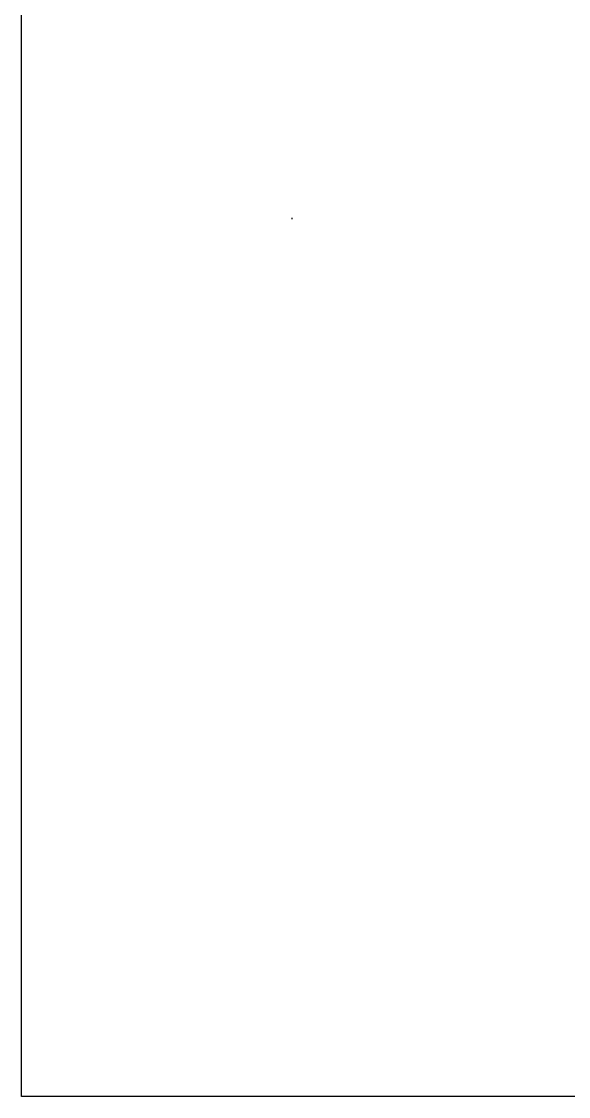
# Model space of a CAD drawing. Header units: centimetres. Extents: x -6122352 to 6876996, y -1694241 to 2592194.
# Drawn here: x -1063644 to -436401, y -1114643 to 116538 of the extents above; entities that cross this region are included whole.
import ezdxf

# ---------------------------------------------------------------- set-up
doc = ezdxf.new("R2010")
doc.units = ezdxf.units.CM
doc.header["$MEASUREMENT"] = 0
doc.layers.add('@MI-REF LAYER', color=7, linetype='Continuous')
doc.layers.add('@MI-TYPE-02', color=6, linetype='Continuous')

# ---------------------------------------------------------------- blocks, each defined once
blk = doc.blocks.new('TYPE02-FOOTING')
at = {"layer": '@MI-TYPE-02', "transparency": 33554687}
h = blk.add_hatch(dxfattribs=at)
h.set_pattern_fill('ANSI32', color=8, scale=100)
h.set_pattern_definition([(45, (753435.436, 108940.374), (-26.5165043, 26.5165043), []), (45, (753453.114, 108940.374), (-26.5165043, 26.5165043), [])])
h.paths.add_polyline_path([(-700, 220), (-700, 70), (700, 70), (700, 220)])
h.paths.add_polyline_path([(-700, -70), (-700, -220), (700, -220), (700, -70)])
at = {"layer": '@MI-TYPE-02', "const_width": 5}
blk.add_lwpolyline([(-700, 650), (700, 650), (700, -650), (-700, -650)], close=True, dxfattribs=at)
at = {"layer": '@MI-TYPE-02', "const_width": 1}
for points in [[(-700, 220), (700, 220)], [(-700, 70), (700, 70)], [(-700, -70), (700, -70)], [(-700, -220), (700, -220)]]:
    blk.add_lwpolyline(points, dxfattribs=at)

msp = doc.modelspace()

# ---------------------------------------------------------------- linework, layer by layer
msp.add_lwpolyline([(-1063643.96509, 919491.60987), (2673908.33835, 919491.60987), (2673908.33835, -1114642.83198), (-1063643.96509, -1114642.83198)], close=True)

# ---------------------------------------------------------------- block references
at = {"layer": '@MI-REF LAYER'}
msp.add_blockref('TYPE02-FOOTING', (-753435.43606, -108940.37405), dxfattribs=at)

doc.saveas('drawing.dxf')
